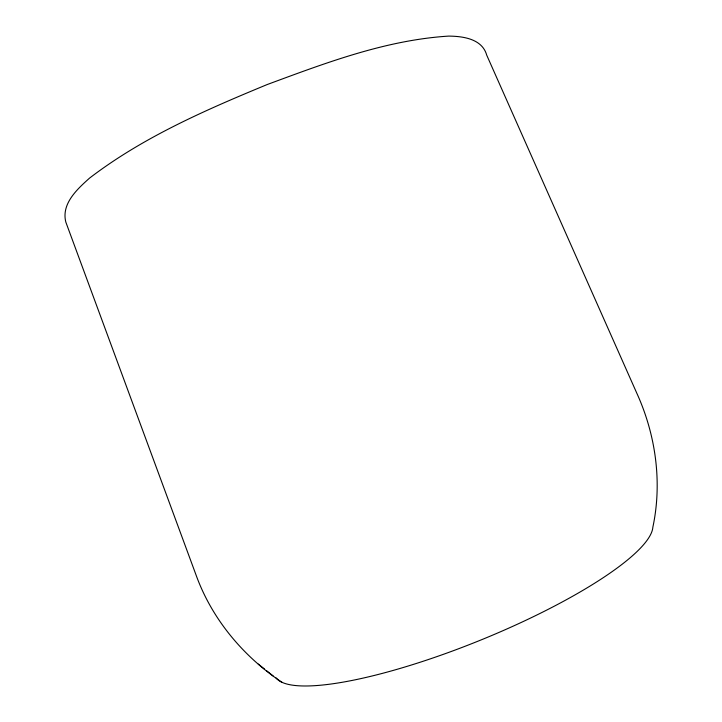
<?xml version="1.0" encoding="UTF-8"?>
<svg xmlns="http://www.w3.org/2000/svg" width="722" height="722" viewBox="0 0 722 722"><rect width="100%" height="100%" fill="white"/><g stroke="black" fill="none" stroke-linecap="round" stroke-linejoin="round"><path stroke-width="1.08" d="M276.093 677.913A203.676 44.647 -22.1 0 0 475.69 642.102A203.676 44.647 -22.1 0 0 652.85 527.231C662.399 482.332 655.766 434.888 636.84 393.273L486.7 55.107C482.179 38.807 463.019 36.235 448.678 36.1C385.747 40.053 325.866 62.859 267.257 84.519C205.427 110.06 143.046 137.198 89.591 178.081C77.317 189.074 61.153 203.703 65.819 222.078L196.086 575.109C211.961 619.106 243.287 656.433 281.995 682.308M258.296 664.087L264.613 669.159M266.77 670.864L273.151 675.991"/></g></svg>
